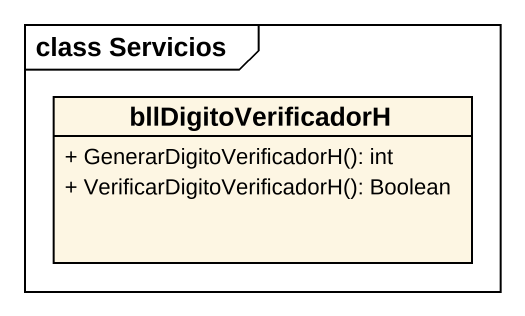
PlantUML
@startuml
mainframe class Servicios
hide circle
hide empty members
skinparam classAttributeIconSize 0
class bllDigitoVerificadorH {
  + GenerarDigitoVerificadorH(): int
  + VerificarDigitoVerificadorH(): Boolean
}
@enduml
